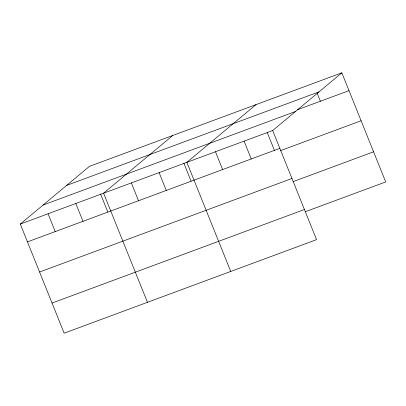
<?xml version="1.0" encoding="UTF-8"?>
<svg xmlns="http://www.w3.org/2000/svg" width="406" height="406" viewBox="0 0 406 406"><rect width="100%" height="100%" fill="white"/><g stroke="black" fill="none" stroke-linecap="round" stroke-linejoin="round"><path stroke-width="0.61" d="M341.837 72.821L272.685 130.539L316.548 239.647L64.163 333.179L20.3 224.066L89.452 166.353L341.837 72.821L385.7 181.934L305.145 211.785M172.743 135.487L103.586 193.205L147.449 302.313M256.029 104.621L186.872 162.339L230.735 271.447M66.635 185.4L319.02 91.868M297.634 109.676L349.003 90.639M43.122 205.02L295.507 111.493M20.3 224.066L272.685 130.539M27.461 241.885L279.846 148.357M280.556 150.621L361.112 120.765M39.575 272.015L291.96 178.483M293.03 181.66L373.591 151.803M52.049 303.054L304.434 209.521M317.162 93.192L320.4 101.241M267.148 132.29L274.603 150.829M244.082 141.141L251.243 158.959M215.479 151.737L222.64 169.556M183.862 163.156L191.084 181.117M159.111 172.626L166.272 190.444M131.351 182.913L138.512 200.731M100.576 194.017L107.798 211.978M75.826 203.492L82.986 221.311M48.06 213.779L55.226 231.598"/></g></svg>
